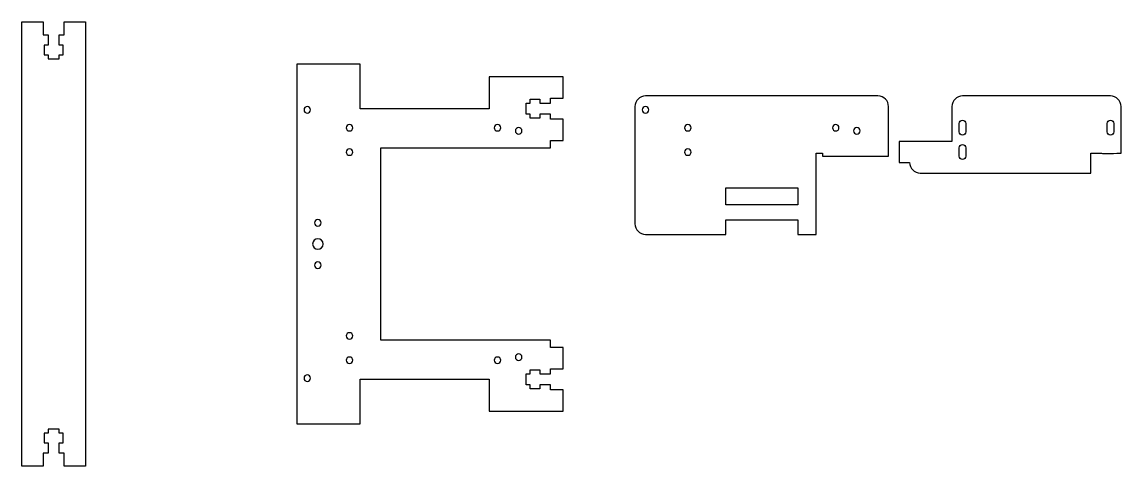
# Model space of a CAD drawing. Extents: x -1020 to 856, y -646 to 1108.
# Drawn here: x -1020 to -500, y -254 to -44 of the extents above; entities that cross this region are included whole.
import ezdxf

# ---------------------------------------------------------------- set-up
doc = ezdxf.new("R2010")
doc.units = 0
doc.header["$MEASUREMENT"] = 0
doc.layers.add('LAYER_1', color=7, linetype='CONTINUOUS')

msp = doc.modelspace()

# ---------------------------------------------------------------- linework, layer by layer
at = {"layer": 'LAYER_1', "color": 250}
msp.add_open_spline([(-990.0001, -247.5), (-990.0001, -247.5), (-990, -49.5), (-990, -49.5), (-990, -49.5), (-990, -49.5), (-989.9999, -43.5), (-989.9999, -43.5), (-989.9999, -43.5), (-989.9999, -43.5), (-999.9999, -43.5), (-999.9999, -43.5), (-999.9999, -43.5), (-999.9999, -43.5), (-999.9999, -49.5), (-999.9999, -49.5), (-999.9999, -49.5), (-999.9999, -49.5), (-1002.3999, -49.5), (-1002.3999, -49.5), (-1002.3999, -49.5), (-1002.3999, -49.5), (-1002.3999, -54.5), (-1002.3999, -54.5), (-1002.3999, -54.5), (-1002.3999, -54.5), (-1000.4999, -54.5), (-1000.4999, -54.5), (-1000.4999, -54.5), (-1000.4999, -54.5), (-1000.4999, -59), (-1000.4999, -59), (-1000.4999, -59), (-1000.4999, -59), (-1002.3999, -59), (-1002.3999, -59), (-1002.3999, -59), (-1002.3999, -59), (-1002.3999, -61), (-1002.3999, -61), (-1002.3999, -61), (-1002.3999, -61), (-1007.5999, -61), (-1007.5999, -61), (-1007.5999, -61), (-1007.5999, -61), (-1007.5999, -59), (-1007.5999, -59), (-1007.5999, -59), (-1007.5999, -59), (-1009.4999, -59), (-1009.4999, -59), (-1009.4999, -59), (-1009.4999, -59), (-1009.4999, -54.5), (-1009.4999, -54.5), (-1009.4999, -54.5), (-1009.4999, -54.5), (-1007.5999, -54.5), (-1007.5999, -54.5), (-1007.5999, -54.5), (-1007.5999, -54.5), (-1007.5999, -49.5), (-1007.5999, -49.5), (-1007.5999, -49.5), (-1007.5999, -49.5), (-1009.9999, -49.5), (-1009.9999, -49.5), (-1009.9999, -49.5), (-1009.9999, -49.5), (-1009.9999, -43.5), (-1009.9999, -43.5), (-1009.9999, -43.5), (-1009.9999, -43.5), (-1019.9999, -43.5), (-1019.9999, -43.5), (-1019.9999, -43.5), (-1019.9999, -43.5), (-1019.9999, -49.5), (-1019.9999, -49.5), (-1019.9999, -49.5), (-1019.9999, -49.5), (-1020, -247.5), (-1020, -247.5), (-1020, -247.5), (-1020, -247.5), (-1020, -253.5), (-1020, -253.5), (-1020, -253.5), (-1020, -253.5), (-1010, -253.5), (-1010, -253.5), (-1010, -253.5), (-1010, -253.5), (-1010, -247.5), (-1010, -247.5), (-1010, -247.5), (-1010, -247.5), (-1007.6, -247.5), (-1007.6, -247.5), (-1007.6, -247.5), (-1007.6, -247.5), (-1007.6, -242.5), (-1007.6, -242.5), (-1007.6, -242.5), (-1007.6, -242.5), (-1009.5, -242.5), (-1009.5, -242.5), (-1009.5, -242.5), (-1009.5, -242.5), (-1009.5, -238), (-1009.5, -238), (-1009.5, -238), (-1009.5, -238), (-1007.6, -238), (-1007.6, -238), (-1007.6, -238), (-1007.6, -238), (-1007.6, -236), (-1007.6, -236), (-1007.6, -236), (-1007.6, -236), (-1002.4, -236), (-1002.4, -236), (-1002.4, -236), (-1002.4, -236), (-1002.4, -238), (-1002.4, -238), (-1002.4, -238), (-1002.4, -238), (-1000.5, -238), (-1000.5, -238), (-1000.5, -238), (-1000.5, -238), (-1000.5, -242.5), (-1000.5, -242.5), (-1000.5, -242.5), (-1000.5, -242.5), (-1002.4, -242.5), (-1002.4, -242.5), (-1002.4, -242.5), (-1002.4, -242.5), (-1002.4, -247.5), (-1002.4, -247.5), (-1002.4, -247.5), (-1002.4, -247.5), (-1000, -247.5), (-1000, -247.5), (-1000, -247.5), (-1000, -247.5), (-1000, -253.5), (-1000, -253.5), (-1000, -253.5), (-1000, -253.5), (-990, -253.5), (-990, -253.5), (-990, -253.5), (-990, -253.5), (-990.0001, -247.5), (-990.0001, -247.5)], degree=3, knots=[0, 0, 0, 0, 0.025, 0.025, 0.025, 0.025, 0.05, 0.05, 0.05, 0.05, 0.075, 0.075, 0.075, 0.075, 0.1, 0.1, 0.1, 0.1, 0.125, 0.125, 0.125, 0.125, 0.15, 0.15, 0.15, 0.15, 0.175, 0.175, 0.175, 0.175, 0.2, 0.2, 0.2, 0.2, 0.225, 0.225, 0.225, 0.225, 0.25, 0.25, 0.25, 0.25, 0.275, 0.275, 0.275, 0.275, 0.3, 0.3, 0.3, 0.3, 0.325, 0.325, 0.325, 0.325, 0.35, 0.35, 0.35, 0.35, 0.375, 0.375, 0.375, 0.375, 0.4, 0.4, 0.4, 0.4, 0.425, 0.425, 0.425, 0.425, 0.45, 0.45, 0.45, 0.45, 0.475, 0.475, 0.475, 0.475, 0.5, 0.5, 0.5, 0.5, 0.525, 0.525, 0.525, 0.525, 0.55, 0.55, 0.55, 0.55, 0.575, 0.575, 0.575, 0.575, 0.6, 0.6, 0.6, 0.6, 0.625, 0.625, 0.625, 0.625, 0.65, 0.65, 0.65, 0.65, 0.675, 0.675, 0.675, 0.675, 0.7, 0.7, 0.7, 0.7, 0.725, 0.725, 0.725, 0.725, 0.75, 0.75, 0.75, 0.75, 0.775, 0.775, 0.775, 0.775, 0.8, 0.8, 0.8, 0.8, 0.825, 0.825, 0.825, 0.825, 0.85, 0.85, 0.85, 0.85, 0.875, 0.875, 0.875, 0.875, 0.9, 0.9, 0.9, 0.9, 0.925, 0.925, 0.925, 0.925, 0.95, 0.95, 0.95, 0.95, 0.975, 0.975, 0.975, 0.975, 1, 1, 1, 1], dxfattribs=at)
at = {"layer": 'LAYER_1', "color": 114}
for points, knots in [([(-770, -99.5), (-770, -99.5), (-770, -103), (-770, -103), (-770, -103), (-770, -103), (-850.1966, -103), (-850.1966, -103), (-850.1966, -103), (-850.1966, -103), (-850.1966, -193.9999), (-850.1966, -193.9999), (-850.1966, -193.9999), (-850.1966, -193.9999), (-770, -193.9999), (-770, -193.9999), (-770, -193.9999), (-770, -193.9999), (-770, -197.5), (-770, -197.5), (-770, -197.5), (-770, -197.5), (-764, -197.5), (-764, -197.5), (-764, -197.5), (-764, -197.5), (-764, -207.5), (-764, -207.5), (-764, -207.5), (-764, -207.5), (-770, -207.5), (-770, -207.5), (-770, -207.5), (-770, -207.5), (-770, -209.9), (-770, -209.9), (-770, -209.9), (-770, -209.9), (-775, -209.9), (-775, -209.9), (-775, -209.9), (-775, -209.9), (-775, -208), (-775, -208), (-775, -208), (-775, -208), (-779.5, -208), (-779.5, -208), (-779.5, -208), (-779.5, -208), (-779.5, -209.9), (-779.5, -209.9), (-779.5, -209.9), (-779.5, -209.9), (-781.5, -209.9), (-781.5, -209.9), (-781.5, -209.9), (-781.5, -209.9), (-781.5, -215.1), (-781.5, -215.1), (-781.5, -215.1), (-781.5, -215.1), (-779.5, -215.1), (-779.5, -215.1), (-779.5, -215.1), (-779.5, -215.1), (-779.5, -217), (-779.5, -217), (-779.5, -217), (-779.5, -217), (-775, -217), (-775, -217), (-775, -217), (-775, -217), (-775, -215.1), (-775, -215.1), (-775, -215.1), (-775, -215.1), (-770, -215.1), (-770, -215.1), (-770, -215.1), (-770, -215.1), (-770, -217.5), (-770, -217.5), (-770, -217.5), (-770, -217.5), (-764, -217.5), (-764, -217.5), (-764, -217.5), (-764, -217.5), (-764, -227.5), (-764, -227.5), (-764, -227.5), (-764, -227.5), (-770, -227.5), (-770, -227.5), (-770, -227.5), (-770, -227.5), (-799, -227.5), (-799, -227.5), (-799, -227.5), (-799, -227.5), (-799, -212.5), (-799, -212.5), (-799, -212.5), (-799, -212.5), (-860, -212.5), (-860, -212.5), (-860, -212.5), (-860, -212.5), (-860, -233.5), (-860, -233.5), (-860, -233.5), (-860, -233.5), (-890, -233.5), (-890, -233.5), (-890, -233.5), (-890, -233.5), (-890, -63.5), (-890, -63.5), (-890, -63.5), (-890, -63.5), (-860, -63.5), (-860, -63.5), (-860, -63.5), (-860, -63.5), (-860, -84.5), (-860, -84.5), (-860, -84.5), (-860, -84.5), (-799, -84.5), (-799, -84.5), (-799, -84.5), (-799, -84.5), (-799, -69.5), (-799, -69.5), (-799, -69.5), (-799, -69.5), (-770, -69.5), (-770, -69.5), (-770, -69.5), (-770, -69.5), (-764, -69.5), (-764, -69.5), (-764, -69.5), (-764, -69.5), (-764, -79.5), (-764, -79.5), (-764, -79.5), (-764, -79.5), (-770, -79.5), (-770, -79.5), (-770, -79.5), (-770, -79.5), (-770, -81.9), (-770, -81.9), (-770, -81.9), (-770, -81.9), (-775, -81.9), (-775, -81.9), (-775, -81.9), (-775, -81.9), (-775, -80), (-775, -80), (-775, -80), (-775, -80), (-779.5, -80), (-779.5, -80), (-779.5, -80), (-779.5, -80), (-779.5, -81.9), (-779.5, -81.9), (-779.5, -81.9), (-779.5, -81.9), (-781.5, -81.9), (-781.5, -81.9), (-781.5, -81.9), (-781.5, -81.9), (-781.5, -87.1), (-781.5, -87.1), (-781.5, -87.1), (-781.5, -87.1), (-779.5, -87.1), (-779.5, -87.1), (-779.5, -87.1), (-779.5, -87.1), (-779.5, -89), (-779.5, -89), (-779.5, -89), (-779.5, -89), (-775, -89), (-775, -89), (-775, -89), (-775, -89), (-775, -87.1), (-775, -87.1), (-775, -87.1), (-775, -87.1), (-770, -87.1), (-770, -87.1), (-770, -87.1), (-770, -87.1), (-770, -89.5), (-770, -89.5), (-770, -89.5), (-770, -89.5), (-764, -89.5), (-764, -89.5), (-764, -89.5), (-764, -89.5), (-764, -99.5), (-764, -99.5), (-764, -99.5), (-764, -99.5), (-770, -99.5), (-770, -99.5)], [0, 0, 0, 0, 0.01851852, 0.01851852, 0.01851852, 0.01851852, 0.03703704, 0.03703704, 0.03703704, 0.03703704, 0.05555556, 0.05555556, 0.05555556, 0.05555556, 0.07407407, 0.07407407, 0.07407407, 0.07407407, 0.09259259, 0.09259259, 0.09259259, 0.09259259, 0.11111111, 0.11111111, 0.11111111, 0.11111111, 0.12962963, 0.12962963, 0.12962963, 0.12962963, 0.14814815, 0.14814815, 0.14814815, 0.14814815, 0.16666667, 0.16666667, 0.16666667, 0.16666667, 0.18518519, 0.18518519, 0.18518519, 0.18518519, 0.2037037, 0.2037037, 0.2037037, 0.2037037, 0.22222222, 0.22222222, 0.22222222, 0.22222222, 0.24074074, 0.24074074, 0.24074074, 0.24074074, 0.25925926, 0.25925926, 0.25925926, 0.25925926, 0.27777778, 0.27777778, 0.27777778, 0.27777778, 0.2962963, 0.2962963, 0.2962963, 0.2962963, 0.31481481, 0.31481481, 0.31481481, 0.31481481, 0.33333333, 0.33333333, 0.33333333, 0.33333333, 0.35185185, 0.35185185, 0.35185185, 0.35185185, 0.37037037, 0.37037037, 0.37037037, 0.37037037, 0.38888889, 0.38888889, 0.38888889, 0.38888889, 0.40740741, 0.40740741, 0.40740741, 0.40740741, 0.42592593, 0.42592593, 0.42592593, 0.42592593, 0.44444444, 0.44444444, 0.44444444, 0.44444444, 0.46296296, 0.46296296, 0.46296296, 0.46296296, 0.48148148, 0.48148148, 0.48148148, 0.48148148, 0.5, 0.5, 0.5, 0.5, 0.51851852, 0.51851852, 0.51851852, 0.51851852, 0.53703704, 0.53703704, 0.53703704, 0.53703704, 0.55555556, 0.55555556, 0.55555556, 0.55555556, 0.57407407, 0.57407407, 0.57407407, 0.57407407, 0.59259259, 0.59259259, 0.59259259, 0.59259259, 0.61111111, 0.61111111, 0.61111111, 0.61111111, 0.62962963, 0.62962963, 0.62962963, 0.62962963, 0.64814815, 0.64814815, 0.64814815, 0.64814815, 0.66666667, 0.66666667, 0.66666667, 0.66666667, 0.68518519, 0.68518519, 0.68518519, 0.68518519, 0.7037037, 0.7037037, 0.7037037, 0.7037037, 0.72222222, 0.72222222, 0.72222222, 0.72222222, 0.74074074, 0.74074074, 0.74074074, 0.74074074, 0.75925926, 0.75925926, 0.75925926, 0.75925926, 0.77777778, 0.77777778, 0.77777778, 0.77777778, 0.7962963, 0.7962963, 0.7962963, 0.7962963, 0.81481481, 0.81481481, 0.81481481, 0.81481481, 0.83333333, 0.83333333, 0.83333333, 0.83333333, 0.85185185, 0.85185185, 0.85185185, 0.85185185, 0.87037037, 0.87037037, 0.87037037, 0.87037037, 0.88888889, 0.88888889, 0.88888889, 0.88888889, 0.90740741, 0.90740741, 0.90740741, 0.90740741, 0.92592593, 0.92592593, 0.92592593, 0.92592593, 0.94444444, 0.94444444, 0.94444444, 0.94444444, 0.96296296, 0.96296296, 0.96296296, 0.96296296, 0.98148148, 0.98148148, 0.98148148, 0.98148148, 1, 1, 1, 1]), ([(-885, -83.45), (-884.1441, -83.45), (-883.45, -84.1441), (-883.45, -85), (-883.45, -85), (-883.45, -85.8559), (-884.1441, -86.55), (-885, -86.55), (-885, -86.55), (-885.8559, -86.55), (-886.55, -85.8559), (-886.55, -85), (-886.55, -85), (-886.55, -84.1441), (-885.8559, -83.45), (-885, -83.45)], [0, 0, 0, 0, 0.25, 0.25, 0.25, 0.25, 0.5, 0.5, 0.5, 0.5, 0.75, 0.75, 0.75, 0.75, 1, 1, 1, 1]), ([(-865, -91.95), (-864.1441, -91.95), (-863.45, -92.6441), (-863.45, -93.5), (-863.45, -93.5), (-863.45, -94.3559), (-864.1441, -95.05), (-865, -95.05), (-865, -95.05), (-865.8559, -95.05), (-866.55, -94.3559), (-866.55, -93.5), (-866.55, -93.5), (-866.55, -92.6441), (-865.8559, -91.95), (-865, -91.95)], [0, 0, 0, 0, 0.25, 0.25, 0.25, 0.25, 0.5, 0.5, 0.5, 0.5, 0.75, 0.75, 0.75, 0.75, 1, 1, 1, 1]), ([(-795, -91.95), (-794.1441, -91.95), (-793.45, -92.6441), (-793.45, -93.5), (-793.45, -93.5), (-793.45, -94.3559), (-794.1441, -95.05), (-795, -95.05), (-795, -95.05), (-795.8559, -95.05), (-796.55, -94.3559), (-796.55, -93.5), (-796.55, -93.5), (-796.55, -92.6441), (-795.8559, -91.95), (-795, -91.95)], [0, 0, 0, 0, 0.25, 0.25, 0.25, 0.25, 0.5, 0.5, 0.5, 0.5, 0.75, 0.75, 0.75, 0.75, 1, 1, 1, 1]), ([(-785, -93.45), (-784.1441, -93.45), (-783.45, -94.1441), (-783.45, -95), (-783.45, -95), (-783.45, -95.8559), (-784.1441, -96.55), (-785, -96.55), (-785, -96.55), (-785.8559, -96.55), (-786.55, -95.8559), (-786.55, -95), (-786.55, -95), (-786.55, -94.1441), (-785.8559, -93.45), (-785, -93.45)], [0, 0, 0, 0, 0.25, 0.25, 0.25, 0.25, 0.5, 0.5, 0.5, 0.5, 0.75, 0.75, 0.75, 0.75, 1, 1, 1, 1]), ([(-865, -103.45), (-864.1441, -103.45), (-863.45, -104.1441), (-863.45, -105), (-863.45, -105), (-863.45, -105.8559), (-864.1441, -106.55), (-865, -106.55), (-865, -106.55), (-865.8559, -106.55), (-866.55, -105.8559), (-866.55, -105), (-866.55, -105), (-866.55, -104.1441), (-865.8559, -103.45), (-865, -103.45)], [0, 0, 0, 0, 0.25, 0.25, 0.25, 0.25, 0.5, 0.5, 0.5, 0.5, 0.75, 0.75, 0.75, 0.75, 1, 1, 1, 1]), ([(-880, -136.95), (-879.1441, -136.95), (-878.45, -137.6441), (-878.45, -138.5), (-878.45, -138.5), (-878.45, -139.3559), (-879.1441, -140.05), (-880, -140.05), (-880, -140.05), (-880.8559, -140.05), (-881.55, -139.3559), (-881.55, -138.5), (-881.55, -138.5), (-881.55, -137.6441), (-880.8559, -136.95), (-880, -136.95)], [0, 0, 0, 0, 0.25, 0.25, 0.25, 0.25, 0.5, 0.5, 0.5, 0.5, 0.75, 0.75, 0.75, 0.75, 1, 1, 1, 1]), ([(-880, -146), (-878.6195, -146), (-877.5, -147.1195), (-877.5, -148.5), (-877.5, -148.5), (-877.5, -149.8805), (-878.6195, -151), (-880, -151), (-880, -151), (-881.3805, -151), (-882.5, -149.8805), (-882.5, -148.5), (-882.5, -148.5), (-882.5, -147.1195), (-881.3805, -146), (-880, -146)], [0, 0, 0, 0, 0.25, 0.25, 0.25, 0.25, 0.5, 0.5, 0.5, 0.5, 0.75, 0.75, 0.75, 0.75, 1, 1, 1, 1]), ([(-880, -156.95), (-879.1441, -156.95), (-878.45, -157.6441), (-878.45, -158.5), (-878.45, -158.5), (-878.45, -159.3559), (-879.1441, -160.05), (-880, -160.05), (-880, -160.05), (-880.8559, -160.05), (-881.55, -159.3559), (-881.55, -158.5), (-881.55, -158.5), (-881.55, -157.6441), (-880.8559, -156.95), (-880, -156.95)], [0, 0, 0, 0, 0.25, 0.25, 0.25, 0.25, 0.5, 0.5, 0.5, 0.5, 0.75, 0.75, 0.75, 0.75, 1, 1, 1, 1]), ([(-865, -190.45), (-864.1441, -190.45), (-863.45, -191.1441), (-863.45, -192), (-863.45, -192), (-863.45, -192.8559), (-864.1441, -193.55), (-865, -193.55), (-865, -193.55), (-865.8559, -193.55), (-866.55, -192.8559), (-866.55, -192), (-866.55, -192), (-866.55, -191.1441), (-865.8559, -190.45), (-865, -190.45)], [0, 0, 0, 0, 0.25, 0.25, 0.25, 0.25, 0.5, 0.5, 0.5, 0.5, 0.75, 0.75, 0.75, 0.75, 1, 1, 1, 1]), ([(-865, -201.95), (-864.1441, -201.95), (-863.45, -202.6441), (-863.45, -203.5), (-863.45, -203.5), (-863.45, -204.3559), (-864.1441, -205.05), (-865, -205.05), (-865, -205.05), (-865.8559, -205.05), (-866.55, -204.3559), (-866.55, -203.5), (-866.55, -203.5), (-866.55, -202.6441), (-865.8559, -201.95), (-865, -201.95)], [0, 0, 0, 0, 0.25, 0.25, 0.25, 0.25, 0.5, 0.5, 0.5, 0.5, 0.75, 0.75, 0.75, 0.75, 1, 1, 1, 1]), ([(-795, -201.95), (-794.1441, -201.95), (-793.45, -202.6441), (-793.45, -203.5), (-793.45, -203.5), (-793.45, -204.3559), (-794.1441, -205.05), (-795, -205.05), (-795, -205.05), (-795.8559, -205.05), (-796.55, -204.3559), (-796.55, -203.5), (-796.55, -203.5), (-796.55, -202.6441), (-795.8559, -201.95), (-795, -201.95)], [0, 0, 0, 0, 0.25, 0.25, 0.25, 0.25, 0.5, 0.5, 0.5, 0.5, 0.75, 0.75, 0.75, 0.75, 1, 1, 1, 1]), ([(-785, -200.45), (-784.1441, -200.45), (-783.45, -201.1441), (-783.45, -202), (-783.45, -202), (-783.45, -202.8559), (-784.1441, -203.55), (-785, -203.55), (-785, -203.55), (-785.8559, -203.55), (-786.55, -202.8559), (-786.55, -202), (-786.55, -202), (-786.55, -201.1441), (-785.8559, -200.45), (-785, -200.45)], [0, 0, 0, 0, 0.25, 0.25, 0.25, 0.25, 0.5, 0.5, 0.5, 0.5, 0.75, 0.75, 0.75, 0.75, 1, 1, 1, 1]), ([(-885, -210.45), (-884.1441, -210.45), (-883.45, -211.1441), (-883.45, -212), (-883.45, -212), (-883.45, -212.8559), (-884.1441, -213.55), (-885, -213.55), (-885, -213.55), (-885.8559, -213.55), (-886.55, -212.8559), (-886.55, -212), (-886.55, -212), (-886.55, -211.1441), (-885.8559, -210.45), (-885, -210.45)], [0, 0, 0, 0, 0.25, 0.25, 0.25, 0.25, 0.5, 0.5, 0.5, 0.5, 0.75, 0.75, 0.75, 0.75, 1, 1, 1, 1])]:
    msp.add_open_spline(points, degree=3, knots=knots, dxfattribs=at)
at = {"layer": 'LAYER_1', "color": 142}
for points, knots in [([(-725, -143.9375), (-727.7609, -143.9375), (-730, -141.6984), (-730, -138.9375), (-730, -138.9375), (-730, -138.9375), (-730, -83.5), (-730, -83.5), (-730, -83.5), (-730, -80.7391), (-727.7609, -78.5), (-725, -78.5), (-725, -78.5), (-705.8115, -78.5), (-634.1885, -78.5), (-615, -78.5), (-615, -78.5), (-612.2391, -78.5), (-610, -80.7391), (-610, -83.5), (-610, -83.5), (-610, -83.5), (-610, -88.5), (-610, -88.5), (-610, -88.5), (-610, -98.9062), (-610, -90.5699), (-610, -107), (-610, -107), (-610, -107), (-641.25, -107), (-641.25, -107), (-641.25, -107), (-641.25, -107), (-641.25, -105.5), (-641.25, -105.5), (-641.25, -105.5), (-641.25, -105.5), (-644.25, -105.5), (-644.25, -105.5), (-644.25, -105.5), (-644.25, -105.5), (-644.25, -143.9375), (-644.25, -143.9375), (-644.25, -143.9375), (-644.25, -143.9375), (-652.9757, -143.9375), (-652.9757, -143.9375), (-652.9757, -143.9375), (-652.9757, -143.9375), (-652.9757, -137), (-652.9757, -137), (-652.9757, -137), (-652.9757, -137), (-687.0243, -137), (-687.0243, -137), (-687.0243, -137), (-687.0243, -137), (-687.0243, -143.9375), (-687.0243, -143.9375), (-687.0243, -143.9375), (-687.0243, -143.9375), (-725, -143.9375), (-725, -143.9375)], [0, 0, 0, 0, 0.0625, 0.0625, 0.0625, 0.0625, 0.125, 0.125, 0.125, 0.125, 0.1875, 0.1875, 0.1875, 0.1875, 0.25, 0.25, 0.25, 0.25, 0.3125, 0.3125, 0.3125, 0.3125, 0.375, 0.375, 0.375, 0.375, 0.4375, 0.4375, 0.4375, 0.4375, 0.5, 0.5, 0.5, 0.5, 0.5625, 0.5625, 0.5625, 0.5625, 0.625, 0.625, 0.625, 0.625, 0.6875, 0.6875, 0.6875, 0.6875, 0.75, 0.75, 0.75, 0.75, 0.8125, 0.8125, 0.8125, 0.8125, 0.875, 0.875, 0.875, 0.875, 0.9375, 0.9375, 0.9375, 0.9375, 1, 1, 1, 1]), ([(-725, -83.45), (-724.1441, -83.45), (-723.45, -84.1441), (-723.45, -85), (-723.45, -85), (-723.45, -85.8559), (-724.1441, -86.55), (-725, -86.55), (-725, -86.55), (-725.8559, -86.55), (-726.55, -85.8559), (-726.55, -85), (-726.55, -85), (-726.55, -84.1441), (-725.8559, -83.45), (-725, -83.45)], [0, 0, 0, 0, 0.25, 0.25, 0.25, 0.25, 0.5, 0.5, 0.5, 0.5, 0.75, 0.75, 0.75, 0.75, 1, 1, 1, 1]), ([(-705, -91.95), (-704.1441, -91.95), (-703.45, -92.6441), (-703.45, -93.5), (-703.45, -93.5), (-703.45, -94.3559), (-704.1441, -95.05), (-705, -95.05), (-705, -95.05), (-705.8559, -95.05), (-706.55, -94.3559), (-706.55, -93.5), (-706.55, -93.5), (-706.55, -92.6441), (-705.8559, -91.95), (-705, -91.95)], [0, 0, 0, 0, 0.25, 0.25, 0.25, 0.25, 0.5, 0.5, 0.5, 0.5, 0.75, 0.75, 0.75, 0.75, 1, 1, 1, 1]), ([(-635, -91.95), (-634.1441, -91.95), (-633.45, -92.6441), (-633.45, -93.5), (-633.45, -93.5), (-633.45, -94.3559), (-634.1441, -95.05), (-635, -95.05), (-635, -95.05), (-635.8559, -95.05), (-636.55, -94.3559), (-636.55, -93.5), (-636.55, -93.5), (-636.55, -92.6441), (-635.8559, -91.95), (-635, -91.95)], [0, 0, 0, 0, 0.25, 0.25, 0.25, 0.25, 0.5, 0.5, 0.5, 0.5, 0.75, 0.75, 0.75, 0.75, 1, 1, 1, 1]), ([(-625, -93.45), (-624.1441, -93.45), (-623.45, -94.1441), (-623.45, -95), (-623.45, -95), (-623.45, -95.8559), (-624.1441, -96.55), (-625, -96.55), (-625, -96.55), (-625.8559, -96.55), (-626.55, -95.8559), (-626.55, -95), (-626.55, -95), (-626.55, -94.1441), (-625.8559, -93.45), (-625, -93.45)], [0, 0, 0, 0, 0.25, 0.25, 0.25, 0.25, 0.5, 0.5, 0.5, 0.5, 0.75, 0.75, 0.75, 0.75, 1, 1, 1, 1]), ([(-705, -103.45), (-704.1441, -103.45), (-703.45, -104.1441), (-703.45, -105), (-703.45, -105), (-703.45, -105.8559), (-704.1441, -106.55), (-705, -106.55), (-705, -106.55), (-705.8559, -106.55), (-706.55, -105.8559), (-706.55, -105), (-706.55, -105), (-706.55, -104.1441), (-705.8559, -103.45), (-705, -103.45)], [0, 0, 0, 0, 0.25, 0.25, 0.25, 0.25, 0.5, 0.5, 0.5, 0.5, 0.75, 0.75, 0.75, 0.75, 1, 1, 1, 1]), ([(-662.3035, -130), (-662.3035, -130), (-652.9757, -130), (-652.9757, -130), (-652.9757, -130), (-652.9757, -130), (-652.9757, -122), (-652.9757, -122), (-652.9757, -122), (-652.9757, -122), (-662.3035, -122), (-662.3035, -122), (-662.3035, -122), (-662.3035, -122), (-677.6966, -122), (-677.6966, -122), (-677.6966, -122), (-677.6966, -122), (-687.0243, -122), (-687.0243, -122), (-687.0243, -122), (-687.0243, -122), (-687.0243, -130), (-687.0243, -130), (-687.0243, -130), (-687.0243, -130), (-667.6966, -130), (-667.6966, -130), (-667.6966, -130), (-667.6966, -130), (-662.3035, -130), (-662.3035, -130)], [0, 0, 0, 0, 0.125, 0.125, 0.125, 0.125, 0.25, 0.25, 0.25, 0.25, 0.375, 0.375, 0.375, 0.375, 0.5, 0.5, 0.5, 0.5, 0.625, 0.625, 0.625, 0.625, 0.75, 0.75, 0.75, 0.75, 0.875, 0.875, 0.875, 0.875, 1, 1, 1, 1])]:
    msp.add_open_spline(points, degree=3, knots=knots, dxfattribs=at)
at = {"layer": 'LAYER_1', "color": 232}
for points, knots in [([(-595, -114.9375), (-597.7609, -114.9375), (-600, -112.6984), (-600, -109.9375), (-600, -109.9375), (-600, -109.9375), (-605, -109.987), (-605, -109.987), (-605, -109.987), (-605, -109.987), (-605, -100.0157), (-605, -100.0157), (-605, -100.0157), (-605, -100.0157), (-580, -100), (-580, -100), (-580, -100), (-580, -100), (-580, -83.5), (-580, -83.5), (-580, -83.5), (-580, -80.7391), (-577.7609, -78.5), (-575, -78.5), (-575, -78.5), (-555.8115, -78.5), (-524.1885, -78.5), (-505, -78.5), (-505, -78.5), (-502.2391, -78.5), (-500, -80.7391), (-500, -83.5), (-500, -83.5), (-500, -83.5), (-500, -88.5), (-500, -88.5), (-500, -88.5), (-500, -98.9062), (-500, -89.0699), (-500, -105.5), (-500, -105.5), (-511.7323, -106.0631), (-504.894, -105.5), (-514.25, -105.5), (-514.25, -105.5), (-514.25, -105.5), (-514.25, -114.9375), (-514.25, -114.9375), (-514.25, -114.9375), (-541.0954, -114.9375), (-563.6502, -114.9375), (-595, -114.9375)], [0, 0, 0, 0, 0.07692308, 0.07692308, 0.07692308, 0.07692308, 0.15384615, 0.15384615, 0.15384615, 0.15384615, 0.23076923, 0.23076923, 0.23076923, 0.23076923, 0.30769231, 0.30769231, 0.30769231, 0.30769231, 0.38461538, 0.38461538, 0.38461538, 0.38461538, 0.46153846, 0.46153846, 0.46153846, 0.46153846, 0.53846154, 0.53846154, 0.53846154, 0.53846154, 0.61538462, 0.61538462, 0.61538462, 0.61538462, 0.69230769, 0.69230769, 0.69230769, 0.69230769, 0.76923077, 0.76923077, 0.76923077, 0.76923077, 0.84615385, 0.84615385, 0.84615385, 0.84615385, 0.92307692, 0.92307692, 0.92307692, 0.92307692, 1, 1, 1, 1]), ([(-573.45, -91.5), (-573.45, -90.6441), (-574.1441, -89.95), (-575, -89.95), (-575, -89.95), (-575.8559, -89.95), (-576.55, -90.6441), (-576.55, -91.5), (-576.55, -91.5), (-576.55, -91.5), (-576.55, -95.5), (-576.55, -95.5), (-576.55, -95.5), (-576.55, -96.3559), (-575.8559, -97.05), (-575, -97.05), (-575, -97.05), (-574.1441, -97.05), (-573.45, -96.3559), (-573.45, -95.5), (-573.45, -95.5), (-573.45, -95.5), (-573.45, -91.5), (-573.45, -91.5)], [0, 0, 0, 0, 0.16666667, 0.16666667, 0.16666667, 0.16666667, 0.33333333, 0.33333333, 0.33333333, 0.33333333, 0.5, 0.5, 0.5, 0.5, 0.66666667, 0.66666667, 0.66666667, 0.66666667, 0.83333333, 0.83333333, 0.83333333, 0.83333333, 1, 1, 1, 1]), ([(-503.45, -91.5), (-503.45, -90.6441), (-504.1441, -89.95), (-505, -89.95), (-505, -89.95), (-505.8559, -89.95), (-506.55, -90.6441), (-506.55, -91.5), (-506.55, -91.5), (-506.55, -91.5), (-506.55, -95.5), (-506.55, -95.5), (-506.55, -95.5), (-506.55, -96.3559), (-505.8559, -97.05), (-505, -97.05), (-505, -97.05), (-504.1441, -97.05), (-503.45, -96.3559), (-503.45, -95.5), (-503.45, -95.5), (-503.45, -95.5), (-503.45, -91.5), (-503.45, -91.5)], [0, 0, 0, 0, 0.16666667, 0.16666667, 0.16666667, 0.16666667, 0.33333333, 0.33333333, 0.33333333, 0.33333333, 0.5, 0.5, 0.5, 0.5, 0.66666667, 0.66666667, 0.66666667, 0.66666667, 0.83333333, 0.83333333, 0.83333333, 0.83333333, 1, 1, 1, 1]), ([(-573.45, -103), (-573.45, -102.1441), (-574.1441, -101.45), (-575, -101.45), (-575, -101.45), (-575.8559, -101.45), (-576.55, -102.1441), (-576.55, -103), (-576.55, -103), (-576.55, -103), (-576.55, -107), (-576.55, -107), (-576.55, -107), (-576.55, -107.8559), (-575.8559, -108.55), (-575, -108.55), (-575, -108.55), (-574.1441, -108.55), (-573.45, -107.8559), (-573.45, -107), (-573.45, -107), (-573.45, -107), (-573.45, -103), (-573.45, -103)], [0, 0, 0, 0, 0.16666667, 0.16666667, 0.16666667, 0.16666667, 0.33333333, 0.33333333, 0.33333333, 0.33333333, 0.5, 0.5, 0.5, 0.5, 0.66666667, 0.66666667, 0.66666667, 0.66666667, 0.83333333, 0.83333333, 0.83333333, 0.83333333, 1, 1, 1, 1])]:
    msp.add_open_spline(points, degree=3, knots=knots, dxfattribs=at)

doc.saveas('drawing.dxf')
